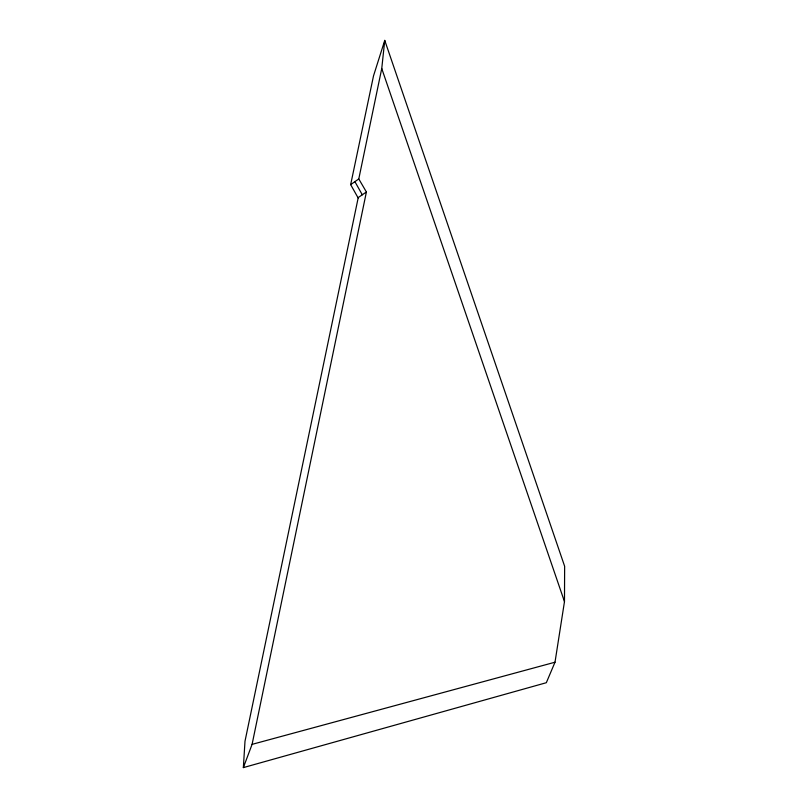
<?xml version="1.0" encoding="UTF-8"?>
<svg xmlns="http://www.w3.org/2000/svg" width="808" height="808" viewBox="0 0 808 808"><rect width="100%" height="100%" fill="white"/><g stroke="black" fill="none" stroke-linecap="round" stroke-linejoin="round"><path stroke-width="1.21" d="M384.749 40.4L381.75 68.539L358.782 178.942L366.398 191.991L358.247 197.546L244.996 741.239L243.359 767.6L546.329 682.71L555.005 662.217L564.479 601.606L564.64 566.287L384.749 40.4L373.528 75.821L350.662 184.628L358.156 197.98M243.359 767.6L252.086 744.36L366.398 191.991M350.662 184.628L358.782 178.942M252.086 744.36L555.005 662.217M355.086 181.982L362.297 194.789M381.75 68.539L564.479 601.606"/></g></svg>
